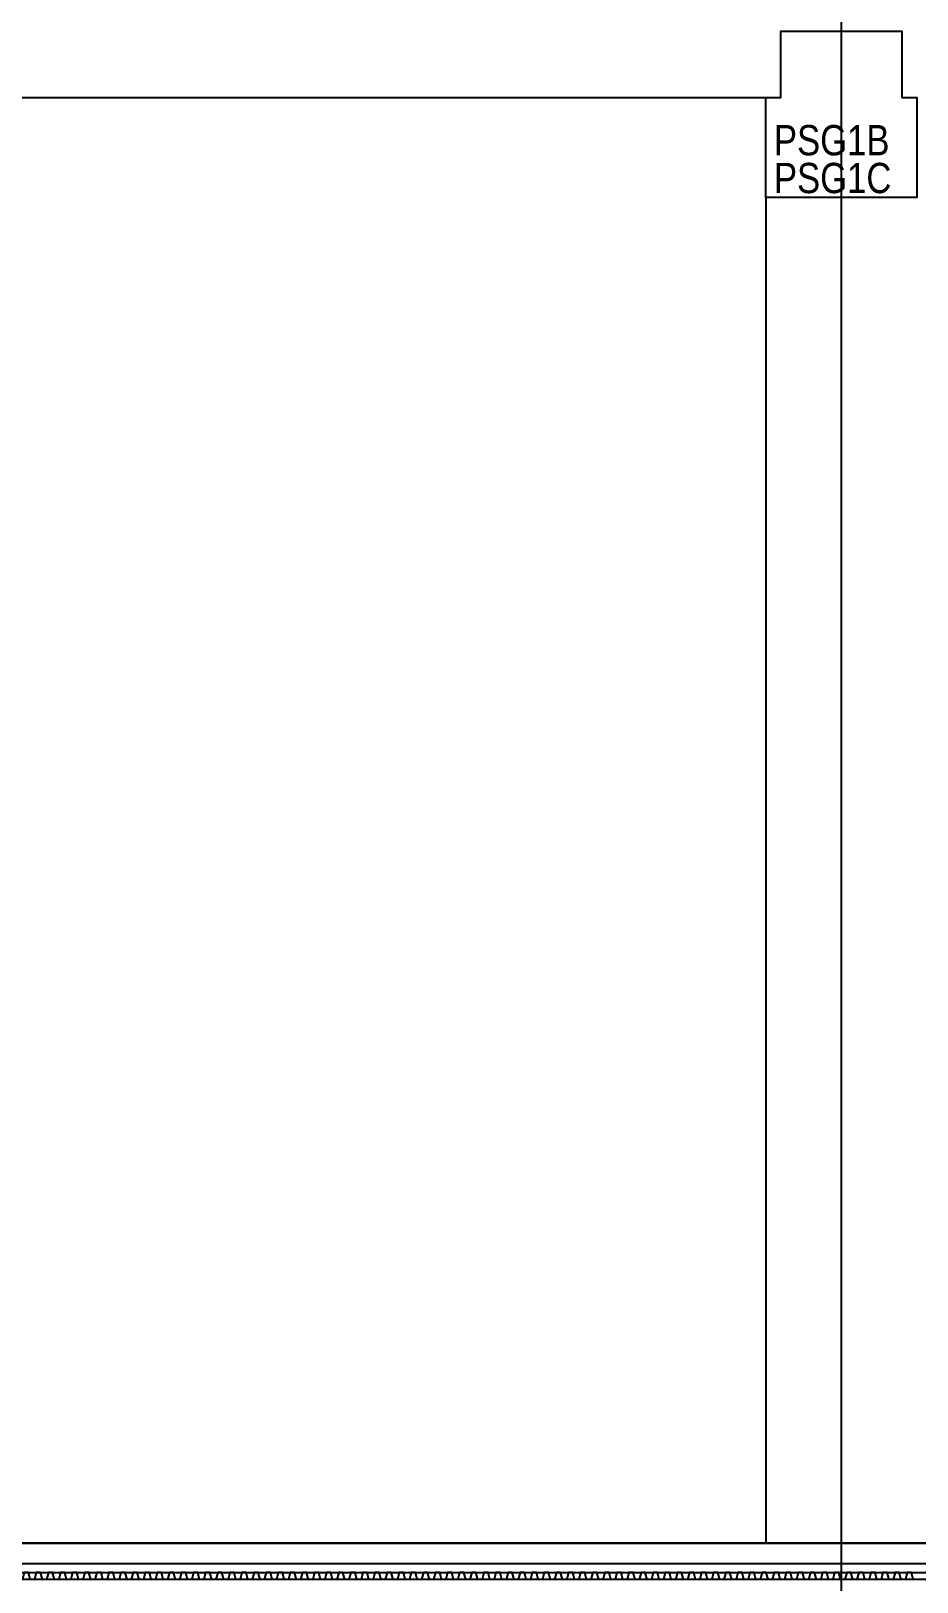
# Model space of a CAD drawing. Header units: millimetres. Extents: x 4754612 to 5801174, y 2368242 to 2777223.
# Drawn here: x 5089303 to 5095163, y 2577492 to 2587750 of the extents above; entities that cross this region are included whole.
import ezdxf
from ezdxf.enums import TextEntityAlignment as Align

# ---------------------------------------------------------------- set-up
doc = ezdxf.new("R2010")
doc.units = ezdxf.units.MM
doc.header["$LTSCALE"] = 1000
doc.linetypes.add('CEN', pattern=[6.2, 6, -0.1, 0, -0.1])
doc.layers.get('DEFPOINTS').update_dxf_attribs({"color": 151})
for name, color, linetype in [('A-ELE-8', 8, 'Continuous'), ('A-HAT-251', 251, 'Continuous'), ('A-중심선', 10, 'CEN'), ('CON', 2, 'Continuous'), ('ELE-2', 4, 'Continuous'), ('ELE06', 6, 'Continuous')]:
    doc.layers.add(name, color=color, linetype=linetype)
doc.styles.add('A.NARROW', font='ARIALN.TTF')

# ---------------------------------------------------------------- blocks, each defined once
blk = doc.blocks.new('*U33')
at = {"layer": 'A-HAT-251'}
for points in [[(123911, 0), (123883, 0), (123871, 45), (123843, 45), (123831, 0)], [(123991, 0), (123963, 0), (123951, 45), (123923, 45), (123911, 0)], [(124071, 0), (124043, 0), (124031, 45), (124003, 45), (123991, 0)], [(124151, 0), (124123, 0), (124111, 45), (124083, 45), (124071, 0)], [(124231, 0), (124203, 0), (124191, 45), (124163, 45), (124151, 0)], [(124311, 0), (124283, 0), (124271, 45), (124243, 45), (124231, 0)], [(124391, 0), (124363, 0), (124351, 45), (124323, 45), (124311, 0)], [(124471, 0), (124443, 0), (124431, 45), (124403, 45), (124391, 0)], [(124551, 0), (124523, 0), (124511, 45), (124483, 45), (124471, 0)], [(124631, 0), (124603, 0), (124591, 45), (124563, 45), (124551, 0)], [(124711, 0), (124683, 0), (124671, 45), (124643, 45), (124631, 0)], [(124791, 0), (124763, 0), (124751, 45), (124723, 45), (124711, 0)], [(124871, 0), (124843, 0), (124831, 45), (124803, 45), (124791, 0)], [(124951, 0), (124923, 0), (124911, 45), (124883, 45), (124871, 0)], [(125031, 0), (125003, 0), (124991, 45), (124963, 45), (124951, 0)], [(125111, 0), (125083, 0), (125071, 45), (125043, 45), (125031, 0)], [(125191, 0), (125163, 0), (125151, 45), (125123, 45), (125111, 0)], [(125271, 0), (125243, 0), (125231, 45), (125203, 45), (125191, 0)], [(125351, 0), (125323, 0), (125311, 45), (125283, 45), (125271, 0)], [(125431, 0), (125403, 0), (125391, 45), (125363, 45), (125351, 0)], [(125511, 0), (125483, 0), (125471, 45), (125443, 45), (125431, 0)], [(125591, 0), (125563, 0), (125551, 45), (125523, 45), (125511, 0)], [(125671, 0), (125643, 0), (125631, 45), (125603, 45), (125591, 0)], [(125751, 0), (125723, 0), (125711, 45), (125683, 45), (125671, 0)], [(125831, 0), (125803, 0), (125791, 45), (125763, 45), (125751, 0)], [(125911, 0), (125883, 0), (125871, 45), (125843, 45), (125831, 0)], [(125991, 0), (125963, 0), (125951, 45), (125923, 45), (125911, 0)], [(126071, 0), (126043, 0), (126031, 45), (126003, 45), (125991, 0)], [(126151, 0), (126123, 0), (126111, 45), (126083, 45), (126071, 0)], [(126231, 0), (126203, 0), (126191, 45), (126163, 45), (126151, 0)], [(126311, 0), (126283, 0), (126271, 45), (126243, 45), (126231, 0)], [(126391, 0), (126363, 0), (126351, 45), (126323, 45), (126311, 0)], [(126471, 0), (126443, 0), (126431, 45), (126403, 45), (126391, 0)], [(126551, 0), (126523, 0), (126511, 45), (126483, 45), (126471, 0)], [(126631, 0), (126603, 0), (126591, 45), (126563, 45), (126551, 0)], [(126711, 0), (126683, 0), (126671, 45), (126643, 45), (126631, 0)], [(126791, 0), (126763, 0), (126751, 45), (126723, 45), (126711, 0)], [(126871, 0), (126843, 0), (126831, 45), (126803, 45), (126791, 0)], [(126951, 0), (126923, 0), (126911, 45), (126883, 45), (126871, 0)], [(127031, 0), (127003, 0), (126991, 45), (126963, 45), (126951, 0)], [(127111, 0), (127083, 0), (127071, 45), (127043, 45), (127031, 0)], [(127191, 0), (127163, 0), (127151, 45), (127123, 45), (127111, 0)], [(127271, 0), (127243, 0), (127231, 45), (127203, 45), (127191, 0)], [(127351, 0), (127323, 0), (127311, 45), (127283, 45), (127271, 0)], [(127431, 0), (127403, 0), (127391, 45), (127363, 45), (127351, 0)], [(127511, 0), (127483, 0), (127471, 45), (127443, 45), (127431, 0)], [(127591, 0), (127563, 0), (127551, 45), (127523, 45), (127511, 0)], [(127671, 0), (127643, 0), (127631, 45), (127603, 45), (127591, 0)], [(127751, 0), (127723, 0), (127711, 45), (127683, 45), (127671, 0)], [(127831, 0), (127803, 0), (127791, 45), (127763, 45), (127751, 0)], [(127911, 0), (127883, 0), (127871, 45), (127843, 45), (127831, 0)], [(127991, 0), (127963, 0), (127951, 45), (127923, 45), (127911, 0)], [(128071, 0), (128043, 0), (128031, 45), (128003, 45), (127991, 0)], [(128151, 0), (128123, 0), (128111, 45), (128083, 45), (128071, 0)], [(128231, 0), (128203, 0), (128191, 45), (128163, 45), (128151, 0)], [(128311, 0), (128283, 0), (128271, 45), (128243, 45), (128231, 0)], [(128391, 0), (128363, 0), (128351, 45), (128323, 45), (128311, 0)], [(128471, 0), (128443, 0), (128431, 45), (128403, 45), (128391, 0)], [(128551, 0), (128523, 0), (128511, 45), (128483, 45), (128471, 0)], [(128631, 0), (128603, 0), (128591, 45), (128563, 45), (128551, 0)], [(128711, 0), (128683, 0), (128671, 45), (128643, 45), (128631, 0)], [(128791, 0), (128763, 0), (128751, 45), (128723, 45), (128711, 0)], [(128871, 0), (128843, 0), (128831, 45), (128803, 45), (128791, 0)], [(128951, 0), (128923, 0), (128911, 45), (128883, 45), (128871, 0)], [(129031, 0), (129003, 0), (128991, 45), (128963, 45), (128951, 0)], [(129111, 0), (129083, 0), (129071, 45), (129043, 45), (129031, 0)], [(129191, 0), (129163, 0), (129151, 45), (129123, 45), (129111, 0)], [(129271, 0), (129243, 0), (129231, 45), (129203, 45), (129191, 0)], [(129351, 0), (129323, 0), (129311, 45), (129283, 45), (129271, 0)], [(129431, 0), (129403, 0), (129391, 45), (129363, 45), (129351, 0)], [(129511, 0), (129483, 0), (129471, 45), (129443, 45), (129431, 0)], [(129591, 0), (129563, 0), (129551, 45), (129523, 45), (129511, 0)], [(129671, 0), (129643, 0), (129631, 45), (129603, 45), (129591, 0)], [(129751, 0), (129723, 0), (129711, 45), (129683, 45), (129671, 0)]]:
    blk.add_lwpolyline(points, dxfattribs=at)
blk = doc.blocks.new('zw$CF19')
at = {"layer": 'CON'}
blk.add_lwpolyline([(-500, -1100), (-500, -440), (-400, -440), (-400, 0), (400, 0), (400, -440), (500, -440), (500, -1100)], close=True, dxfattribs=at)
at = {"layer": 'DEFPOINTS', "style": 'A.NARROW'}
for s, p in [('PSG1B', (-446, -722, 0)), ('PSG1C', (-446, -972, 0))]:
    blk.add_text(s, height=200, dxfattribs=at).set_placement(p, align=Align.MIDDLE_LEFT)

msp = doc.modelspace()

# ---------------------------------------------------------------- linework, layer by layer
at = {"layer": 'A-ELE-8'}
msp.add_line((5094163.3, 2586649.621), (5094163.3, 2577749.621), dxfattribs=at)
at = {"layer": 'A-중심선', "ltscale": 5}
for p, q in [((5094663.3, 2560495.412), (5094663.3, 2645427.791)), ((4867905.529, 2577749.621), (5176073.3, 2577749.621))]:
    msp.add_line(p, q, dxfattribs=at)
at = {"layer": 'CON'}
for p, q in [((5084163.3, 2587309.621), (5094163.3, 2587309.621)), ((5116763.3, 2577509.621), (4908363.3, 2577509.621))]:
    msp.add_line(p, q, dxfattribs=at)
at = {"layer": 'ELE-2'}
for p, q in [((5116763.3, 2577749.621), (4908363.3, 2577749.621)), ((4908363.3, 2577614.621), (5116763.3, 2577614.621)), ((4908363.3, 2577554.621), (5116763.3, 2577554.621))]:
    msp.add_line(p, q, dxfattribs=at)

# ---------------------------------------------------------------- block references
at = {"layer": 'CON'}
msp.add_blockref('zw$CF19', (5094663.3, 2587749.621), dxfattribs=at)
at = {"layer": 'ELE06', "color": 6, "xscale": 1.000013798092659, "yscale": 1.000013798092659, "zscale": 1.000013798092659}
msp.add_blockref('*U33', (4965413.445, 2577509.621), dxfattribs=at)

doc.saveas('drawing.dxf')
